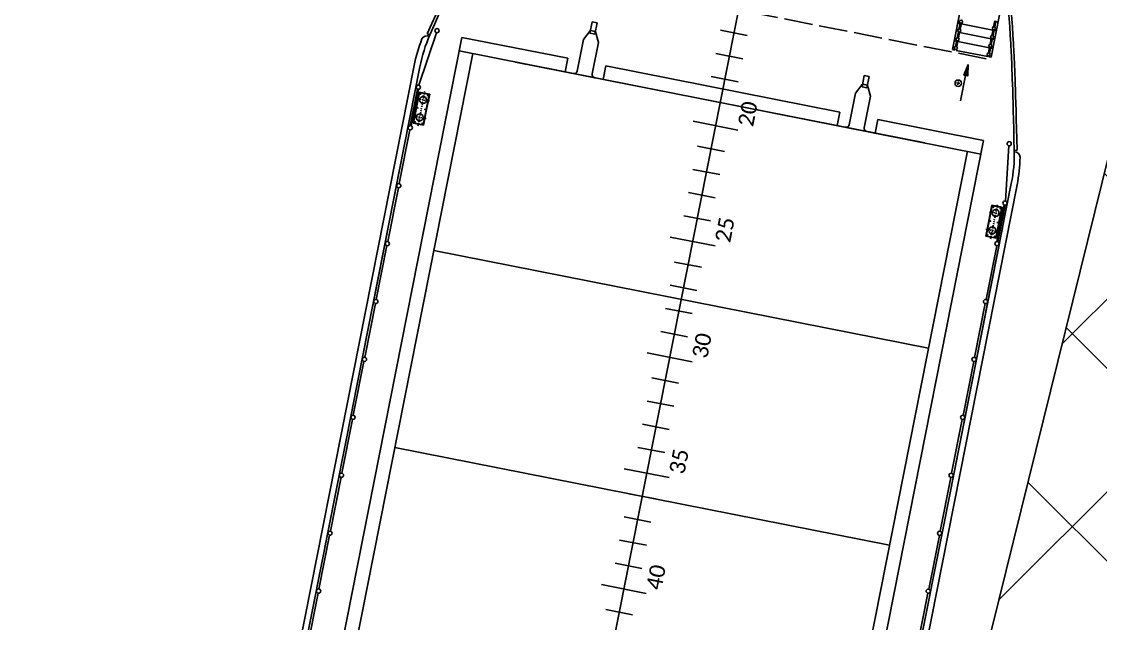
# Model space of a CAD drawing. Header units: metres. Extents: x 267365 to 277461, y 2088854 to 2108025.
# Drawn here: x 272982.7 to 273083.2, y 2096243.2 to 2096299.3 of the extents above; entities that cross this region are included whole.
import ezdxf

# ---------------------------------------------------------------- set-up
doc = ezdxf.new("R2010")
doc.units = ezdxf.units.M
doc.linetypes.add('ACAD_ISO02W100', pattern=[15, 12, -3])
doc.linetypes.add('DASHEDX2', pattern=[38.1, 25.4, -12.7])
doc.layers.add('BOAT', color=30, linetype='Continuous')
doc.layers.add('PORT', color=5, linetype='Continuous')
doc.styles.get("Standard").update_dxf_attribs({"font": 'calibri.ttf'})

# ---------------------------------------------------------------- blocks, each defined once
blk = doc.blocks.new('8')
h = blk.add_hatch(color=0)
h.dxf.hatch_style = 1
h.paths.add_polyline_path([(87705, 12214), (87420, 12273), (87420, 12172)])
at = {"color": 0}
for p, q in [((35786, 25858), (76112, 25858)), ((35800, 26009), (84948, 26009)), ((69935, 25800), (71328, 25800)), ((71435, 25800), (72828, 25800)), ((72935, 25800), (74328, 25800)), ((74435, 25800), (75828, 25800)), ((75935, 25800), (77328, 25800)), ((76112, 25859), (84948, 25859)), ((77435, 25800), (78828, 25800)), ((82292, 25858), (78727, 25858)), ((78935, 25800), (80328, 25800)), ((80435, 25800), (81828, 25800)), ((81935, 25800), (83328, 25800)), ((83433, 25784), (84380, 25784)), ((83434, 25810), (84380, 25810)), ((83510, 25480), (83510, 25751)), ((83510, 25751), (83913, 25751)), ((83517, 25743), (84304, 25742)), ((83517, 25743), (83517, 25488)), ((84315, 25751), (83913, 25751)), ((84304, 25742), (84304, 25488)), ((84315, 25615), (84315, 25751)), ((84485, 25799), (85878, 25610)), ((85792, 25769), (85808, 25837)), ((83510, 25480), (83913, 25480)), ((84304, 25488), (83517, 25488)), ((83599, 25652), (83599, 25579)), ((84315, 25480), (83913, 25480)), ((84225, 25652), (84225, 25578)), ((84304, 25664), (84304, 25567)), ((84315, 25615), (84315, 25480)), ((75337, 24608), (75337, 11808)), ((80437, 24608), (80437, 11808)), ((85537, 22221), (85887, 22221)), ((86435, 21921), (85617, 21921)), ((86684, 21794), (86435, 21921)), ((86684, 21661), (86435, 21533)), ((86625, 21790), (86915, 21790)), ((86625, 21665), (86625, 21790)), ((86915, 21665), (86625, 21665)), ((86693, 21674), (86693, 21780)), ((86915, 21790), (86915, 21665)), ((85617, 21533), (86435, 21533)), ((85537, 21233), (85887, 21233)), ((72937, 18789), (72937, 17627)), ((75937, 18789), (75937, 17627)), ((78937, 18789), (78937, 17627)), ((81937, 18789), (81937, 17627)), ((84937, 18789), (84937, 17627)), ((72337, 17861), (72337, 18554)), ((73537, 17861), (73537, 18554)), ((74137, 17861), (74137, 18554)), ((74737, 17861), (74737, 18554)), ((75337, 17861), (75337, 18554)), ((76537, 17861), (76537, 18554)), ((77137, 17861), (77137, 18554)), ((77737, 17861), (77737, 18554)), ((78337, 17861), (78337, 18554)), ((79537, 17861), (79537, 18554)), ((80137, 17861), (80137, 18554)), ((80737, 17861), (80737, 18554)), ((81337, 17861), (81337, 18554)), ((82537, 17861), (82537, 18554)), ((83137, 17861), (83137, 18554)), ((83737, 17861), (83737, 18554)), ((84337, 17861), (84337, 18554)), ((85537, 17861), (85537, 18554)), ((86137, 17861), (86137, 18554)), ((86737, 17861), (86737, 18554)), ((87337, 17861), (87337, 18554)), ((13535, 18208), (100365, 18208)), ((85537, 15182), (85887, 15182)), ((85617, 14882), (86435, 14882)), ((86684, 14755), (86435, 14882)), ((86684, 14622), (86435, 14494)), ((86915, 14751), (86625, 14751)), ((86625, 14751), (86625, 14626)), ((86625, 14626), (86915, 14626)), ((86693, 14742), (86693, 14635)), ((86915, 14626), (86915, 14751)), ((86435, 14494), (85617, 14494)), ((85537, 14194), (85887, 14194)), ((89132, 12684), (87998, 12684)), ((87998, 12684), (87998, 12620)), ((88228, 12684), (88228, 12620)), ((88682, 12684), (88682, 12621)), ((87232, 12373), (87146, 12373)), ((87189, 12330), (87189, 12416)), ((87998, 12589), (87998, 11771)), ((88228, 12589), (88228, 11771)), ((88457, 12590), (88457, 11772)), ((88682, 12589), (88682, 11771)), ((86762, 12230), (87420, 12230)), ((87998, 11740), (87998, 11684)), ((89136, 11684), (87998, 11683)), ((88228, 11740), (88228, 11684)), ((88455, 11740), (88455, 11683)), ((88682, 11740), (88682, 11684)), ((88907, 11740), (88907, 11684)), ((83510, 10935), (83913, 10935)), ((83510, 10935), (83510, 10665)), ((84304, 10927), (83517, 10927)), ((83517, 10673), (83517, 10927)), ((83599, 10763), (83599, 10837)), ((84315, 10935), (83913, 10935)), ((84225, 10764), (84225, 10837)), ((84304, 10673), (84304, 10927)), ((84304, 10751), (84304, 10849)), ((84315, 10800), (84315, 10935)), ((84315, 10800), (84315, 10665)), ((84485, 10617), (85878, 10805)), ((26714, 10406), (84948, 10406)), ((41427, 10558), (76112, 10558)), ((72935, 10615), (74328, 10615)), ((74435, 10615), (75828, 10615)), ((75935, 10615), (77328, 10615)), ((76112, 10558), (83807, 10558)), ((76112, 10556), (84948, 10556)), ((77435, 10615), (78828, 10615)), ((82292, 10558), (78727, 10558)), ((78935, 10615), (80328, 10615)), ((80435, 10615), (81828, 10615)), ((81935, 10615), (83328, 10615)), ((83433, 10631), (84380, 10631)), ((83434, 10605), (84380, 10605)), ((83510, 10665), (83913, 10665)), ((83517, 10673), (84304, 10673)), ((84315, 10665), (83913, 10665)), ((85792, 10647), (85808, 10578))]:
    blk.add_line(p, q, dxfattribs=at)
at = {"color": 0, "linetype": 'ByBlock'}
for p, q in [((83510, 25751), (84315, 25751)), ((83510, 10665), (84315, 10665))]:
    blk.add_line(p, q, dxfattribs=at)
at = {"color": 0, "linetype": 'DASHEDX2'}
for p, q in [((83688, 25452), (83688, 25779)), ((84138, 25452), (84138, 25783)), ((83466, 25616), (84355, 25615)), ((83536, 25708), (83568, 25708)), ((83536, 25523), (83568, 25523)), ((83552, 25724), (83552, 25692)), ((83552, 25507), (83552, 25539)), ((83894, 25708), (83926, 25708)), ((83894, 25523), (83926, 25523)), ((83911, 25724), (83911, 25692)), ((83911, 25507), (83911, 25539)), ((84284, 25710), (84252, 25710)), ((84285, 25525), (84253, 25525)), ((84268, 25726), (84268, 25694)), ((84269, 25509), (84269, 25541)), ((83688, 10963), (83688, 10637)), ((84138, 10963), (84138, 10632)), ((83466, 10800), (84355, 10800)), ((83536, 10892), (83568, 10892)), ((83536, 10708), (83568, 10708)), ((83552, 10908), (83552, 10876)), ((83552, 10692), (83552, 10724)), ((83894, 10892), (83926, 10892)), ((83894, 10708), (83926, 10708)), ((83911, 10908), (83911, 10876)), ((83911, 10692), (83911, 10724)), ((84284, 10706), (84252, 10706)), ((84285, 10890), (84253, 10891)), ((84268, 10690), (84268, 10722)), ((84269, 10906), (84269, 10875))]:
    blk.add_line(p, q, dxfattribs=at)
at = {"color": 0, "ltscale": 100}
for p, q in [((85887, 24958), (64787, 24958)), ((85537, 24958), (85537, 11458)), ((85887, 24958), (85887, 22221)), ((85537, 24608), (65137, 24608)), ((85537, 23503), (85537, 12912)), ((85887, 21233), (85887, 15182)), ((85887, 14194), (85887, 11458)), ((85537, 11808), (65137, 11808)), ((85887, 11458), (64787, 11458))]:
    blk.add_line(p, q, dxfattribs=at)
at = {"color": 0, "linetype": 'ACAD_ISO02W100', "ltscale": 60}
blk.add_line((87937, 11795), (87937, 24620), dxfattribs=at)
at = {"color": 0, "linetype": 'Continuous'}
for p, q in [((88244, 12621), (88090, 12621)), ((88244, 12621), (88090, 12621)), ((88471, 12621), (88317, 12621)), ((88471, 12621), (88317, 12621)), ((88698, 12621), (88544, 12621)), ((88698, 12621), (88544, 12621)), ((88245, 12590), (88089, 12590)), ((88245, 12590), (88089, 12590)), ((88472, 12590), (88316, 12590)), ((88472, 12590), (88316, 12590)), ((88699, 12589), (88543, 12589)), ((88699, 12589), (88543, 12589)), ((88245, 11740), (88090, 11740)), ((88245, 11740), (88090, 11740)), ((88245, 11771), (88091, 11771)), ((88245, 11771), (88091, 11771)), ((88473, 11740), (88317, 11740)), ((88473, 11740), (88317, 11740)), ((88472, 11771), (88318, 11771)), ((88472, 11771), (88318, 11771)), ((88700, 11740), (88544, 11740)), ((88699, 11771), (88545, 11771)), ((88926, 11771), (88771, 11771)), ((88926, 11740), (88771, 11740))]:
    blk.add_line(p, q, dxfattribs=at)
at = {"color": 0}
blk.add_lwpolyline([(87705, 12214), (87420, 12273), (87420, 12172)], close=True, dxfattribs=at)
for centre, radius in [((71382, 25799), 53.5), ((72882, 25799), 53.5), ((74382, 25799), 53.5), ((75882, 25799), 53.5), ((77382, 25799), 53.5), ((78882, 25799), 53.5), ((80382, 25799), 53.5), ((81882, 25799), 53.5), ((83382, 25799), 53.5), ((84432, 25799), 53.5), ((83688, 25615), 88), ((84137, 25615), 88), ((85932, 25610), 53.5), ((87189, 12373), 81), ((83688, 10800), 88), ((84137, 10800), 88), ((85932, 10805), 53.5), ((74382, 10617), 53.5), ((75882, 10617), 53.5), ((77382, 10617), 53.5), ((78882, 10617), 53.5), ((80382, 10617), 53.5), ((81882, 10617), 53.5), ((83382, 10617), 53.5), ((84432, 10617), 53.5)]:
    blk.add_circle(centre, radius, dxfattribs=at)
at = {"color": 0, "linetype": 'Continuous'}
for centre in [(88054, 12606), (88281, 12606), (88508, 12605), (88735, 12605), (88054, 11756), (88281, 11756), (88508, 11756), (88735, 11756)]:
    blk.add_circle(centre, 39.3, dxfattribs=at)
at = {"color": 0}
for centre, radius, start, end in [((84948, 22009), 4000, 79.8575, 90), ((84948, 21859), 4000, 77.819, 90), ((85614, 25805), 147, 348.0767, 74.5692), ((83614, 25615), 30.3, 108.5151, 251.3793), ((84210, 25615), 30.3, 288.6056, 71.4698), ((85617, 22001), 80, 180, 270), ((86678, 21780), 15, 0, 63.5899), ((86678, 21674), 15, 296.4101, 0), ((85617, 21453), 80, 90, 180), ((85617, 14962), 80, 180, 270), ((86678, 14742), 15, 0, 63.5899), ((86678, 14635), 15, 296.4101, 0), ((85617, 14414), 80, 90, 180), ((83614, 10800), 30.3, 108.6207, 251.4849), ((84210, 10800), 30.3, 288.5302, 71.3944), ((84948, 14556), 4000, 270, 282.181), ((84948, 14556), 4000, 270, 282.181), ((84948, 14406), 4000, 270, 280.1425), ((85614, 10610), 147, 285.4308, 11.9233)]:
    blk.add_arc(centre, radius, start, end, dxfattribs=at)
for points in [[(85792, 25769), (87350, 25421), (90248, 24733), (93352, 23574), (96689, 21013), (98424, 19080), (98889, 18459)], [(85808, 25837), (87365, 25489), (90263, 24802), (93367, 23642), (96704, 21081), (98439, 19149), (98958, 18459)], [(85792, 10647), (87350, 10994), (90248, 11682), (93352, 12841), (96689, 15403), (98424, 17335), (98889, 17957)], [(85808, 10578), (87365, 10926), (90263, 11614), (93367, 12773), (96704, 15335), (98439, 17267), (98972, 17975)]]:
    blk.add_open_spline(points, degree=3, knots=[3200.049478, 3200.049478, 3200.049478, 3200.049478, 4054.762169, 8726.573931, 12998.527558, 16515.520283, 16515.520283, 16515.520283, 16515.520283], dxfattribs=at)
at = {"color": 0, "char_height": 400, "attachment_point": 1}
for s, insert in [('40', (73073, 17665)), ('35', (76073, 17665)), ('30', (79073, 17665)), ('25', (82073, 17665)), ('20', (85073, 17665))]:
    blk.add_mtext_dynamic_manual_height_columns(s, width=413.33, gutter_width=12.5, heights=[0], dxfattribs=dict(at, insert=insert))

msp = doc.modelspace()

# ---------------------------------------------------------------- hatches: boundary and pattern name
at = {"layer": 'PORT'}
h = msp.add_hatch(dxfattribs=at)
h.set_pattern_fill('ANSI37', color=256, scale=4)
h.paths.add_polyline_path([(273270.19, 2096480.51), (273852.98, 2095562.15), (273916.78, 2095547.06), (274084.91, 2096229.78), (274027.97, 2096243.5), (273954.31, 2095939.05), (273937.16, 2095926.02), (273603.06, 2096008.98), (273585.22, 2096022.69), (273264.05, 2096529.78), (272774.91, 2096640.23), (272693.83, 2096542.47), (272752.13, 2096373.44), (272719.04, 2096225.68), (272707.53, 2096222.8), (272664.34, 2096207.69), (272631.23, 2096188.99), (272563.66, 2095990.23), (272535.64, 2095976.58), (272507.61, 2095966.53), (272495.39, 2095956.47), (272431.27, 2095703.18), (272438.01, 2095646.17), (272448.34, 2095608.01), (272471.25, 2095599.93), (272448.15, 2095484.95), (272448.71, 2095452.13), (272456.29, 2095428.84), (272479.6, 2095403.3), (272519.24, 2095365.49), (272725.39, 2095311.41), (272809.04, 2094807.64), (272769.19, 2094802.07), (272837.68, 2094353.28), (272949.17, 2094372.02), (272951.43, 2094358.48), (272965.49, 2094360.39), (272798.65, 2095377.23), (272796.5, 2095381), (272793.37, 2095382.39), (272762.96, 2095389.83), (272759.2, 2095390.47), (272756.73, 2095388.97), (272755.76, 2095386.39), (272756.08, 2095380.92), (272724.61, 2095375.23), (272722.14, 2095392.73), (272721.06, 2095398.52), (272717.73, 2095401.53), (272542.03, 2095449.66), (272729.77, 2096212.77), (272733.69, 2096214.65), (272737.44, 2096214.65), (272815.15, 2096194.74), (272817.54, 2096193.38), (272818.05, 2096191.16), (272708.74, 2095753.69), (272709.29, 2095749.35), (272712.01, 2095747.17), (272830.72, 2095717.85), (272834.53, 2095720.02), (272836.16, 2095724.37), (273031.98, 2096513.94), (273038.25, 2096510.05), (273125.14, 2096490.72), (273131.57, 2096479.38), (272857.68, 2095370.61), (272833.52, 2095370.61), (272876.71, 2095089.54), (272879.72, 2095074.93), (272884.46, 2095067.19), (272898.22, 2095062.46), (272908.11, 2095064.18), (272918, 2095073.21)])

# ---------------------------------------------------------------- linework, layer by layer
at = {"layer": 'PORT', "flags": 128}
msp.add_lwpolyline([(272857.68, 2095370.61), (273131.57, 2096479.38), (273125.14, 2096490.72), (273038.25, 2096510.05), (273031.98, 2096513.94), (272836.16, 2095724.37)], dxfattribs=at)

# ---------------------------------------------------------------- block references
at = {"layer": 'BOAT', "xscale": 0.003670803171036142, "yscale": 0.003670803171036142, "zscale": 0.003670803171036142, "rotation": 78.81621548278927}
msp.add_blockref('8', (273052.47, 2095970.76), dxfattribs=at)

doc.saveas('drawing.dxf')
